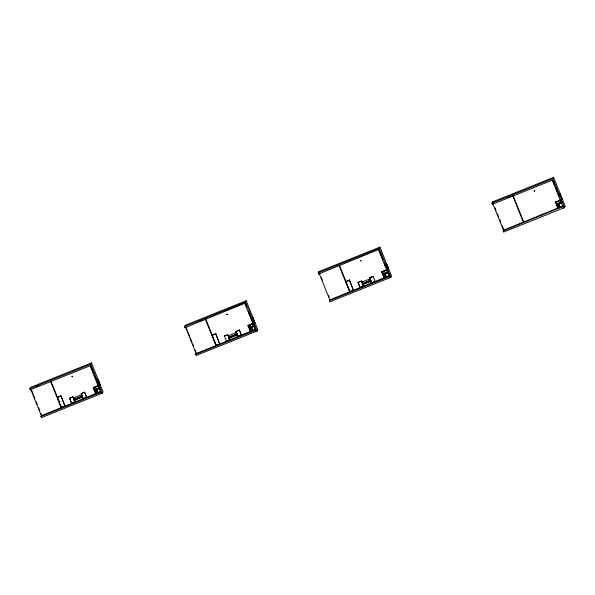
<?xml version="1.0" encoding="UTF-8"?>
<svg xmlns="http://www.w3.org/2000/svg" width="595" height="595" viewBox="0 0 595 595"><rect width="100%" height="100%" fill="white"/><g stroke="black" fill="none" stroke-linecap="round" stroke-linejoin="round"><path stroke-width="0.89" d="M101.544 393.094L101.269 393.6L90.098 365.791L30.196 389.844L29.75 388.728L30.449 387.404L91.459 362.905L103.084 391.83L102.385 393.154L41.375 417.645L40.929 416.537L41.345 415.741L99.804 391.874L96.554 393.369L94.136 387.308M30.196 389.844L30.613 389.048L41.345 415.741M57.291 397.542L61.054 395.809L64.929 406.102L61.315 407.553L57.291 397.542L61.054 395.809M73.936 397.743L75.491 401.655L71.556 403.291L69.593 398.196L72.932 396.85L73.899 399.914L82.393 396.292M69.541 398.286L72.932 396.85M29.75 388.728L90.76 364.237L91.459 362.905M71.556 403.291L69.593 398.196M73.787 399.639L82.274 396.01L73.787 399.639L74.791 402.146L75.357 401.9L74.687 400.234M74.263 400.204L82.608 396.858M74.821 399.981L82.058 397.066L82.72 398.747L86.573 397.267L84.609 392.164L81.225 393.6L83.285 398.509M74.94 401.856L72.88 396.947M81.225 393.6L84.609 392.164M93.772 387.605L96.219 393.741L95.661 393.964L93.207 387.843L98.257 385.396M97.647 379.603L97.855 379.208L99.878 385.166L97.476 379.67L99.878 385.166M98.584 385.523L93.303 388.052L98.309 386.043M97.915 379.379L97.58 379.915L97.848 379.655M99.105 387.687L94.984 389.472L99.819 387.538M93.571 387.546L95.944 393.444L96.502 393.198M100.042 388.089L96.628 389.532L97.922 392.96L96.576 389.621L99.953 388.267M246.508 306.596L245.125 303.145L184.963 327.704L184.51 326.596L185.216 325.264L246.226 300.772L257.851 329.69L257.144 331.021L196.142 355.512L195.688 354.397L196.112 353.608L255.419 329.399M184.963 327.704L185.38 326.915L196.112 353.608M212.051 335.409L215.821 333.676L219.689 343.97L216.074 345.42L212.051 335.409L215.821 333.676M227.692 334.717L224.308 336.153L227.692 334.717L229.707 339.723M184.51 326.596L245.519 302.096L246.226 300.772M224.36 336.056L226.368 341.061M228.547 337.506L237.041 333.877L228.547 337.506L229.558 340.005L230.124 339.767L229.224 337.543M228.807 337.506L237.152 334.152M229.566 339.99L229.023 338.072M229.581 337.848L237.368 334.717L228.897 338.324M238.052 336.376L235.984 331.46L239.376 330.032L241.384 335.037L237.487 336.614L236.825 334.925M235.984 331.46L239.376 330.032M236.453 334.643L237.353 336.867M248.532 325.472L250.986 331.601L250.428 331.824L247.966 325.71L253.016 323.256M252.406 317.47L252.615 317.075L254.645 323.033L252.243 317.537L254.645 323.033M252.682 317.247C251.93 317.447 254.31 320.43 254.578 322.46L254.377 322.84L254.578 322.46M248.888 325.19L251.313 331.237L255.344 329.615M253.872 325.547L249.751 327.339L253.775 325.725M253.061 323.925L248.063 325.919L253.344 323.382M255.21 329.808L252.682 330.827L251.44 327.31L252.734 330.738M254.578 322.854L254.779 322.475M248.249 325.175L250.711 331.289M251.261 331.08L250.703 331.303M251.313 331.237L255.434 329.444M255.441 329.801L252.979 323.68M256.304 330.954L256.036 331.467L244.857 303.658M378.844 249.461L318.682 274.02L318.236 272.904L318.935 271.58L379.945 247.081L391.57 276.006L390.87 277.329L329.861 301.821L329.414 300.713L329.831 299.917L389.145 275.708L385.039 277.545L382.622 271.484M318.682 274.02L319.099 273.224L329.831 299.917M345.777 281.718L349.54 279.985L353.415 290.278L349.8 291.728L345.777 281.718L349.54 279.985M363.314 284.142L363.976 285.831L360.042 287.467L358.026 282.461L361.418 281.026L362.489 283.696M358.026 282.461L361.418 281.026M318.236 272.904L379.246 248.412L379.945 247.081M360.042 287.467L358.078 282.372M362.273 283.815L370.759 280.186L362.273 283.815L363.277 286.321L363.843 286.076L363.173 284.41L371.094 281.033L364.118 283.822M362.534 283.815L370.871 280.468M363.426 286.031L361.366 281.123M369.755 277.679L373.095 276.34L375.058 281.442L371.719 282.781L369.755 277.679L373.095 276.34M382.25 271.781L384.705 277.917L384.147 278.14L381.693 272.019L386.743 269.572M385.962 263.845L386.334 263.384L388.572 268.947C387.97 270.532 385.337 263.987 386.334 263.384M387.07 269.699L381.789 272.227L386.795 270.219M386.4 263.555C385.664 263.704 388.089 267.393 388.572 268.947M387.59 271.863L383.47 273.655L387.501 272.034M388.2 269.409L388.505 268.784M384.98 277.396L384.422 277.62L382.057 271.722M387.687 272.607L385.114 273.707L386.408 277.136L385.062 273.797L388.431 272.443M563.703 207.536L563.435 208.042L552.257 180.24L492.363 204.286L491.916 203.17L492.615 201.846L553.625 177.355L565.25 206.272L564.551 207.596L503.541 232.095L503.095 230.979L503.511 230.191L561.97 206.324M492.363 204.286L492.779 203.497L503.511 230.191M491.916 203.17L552.926 178.679L553.625 177.355M555.931 202.055L558.385 208.183L557.827 208.406L555.366 202.293L560.423 199.838M559.642 194.119L560.014 193.658L562.044 199.608L559.642 194.119L562.044 199.608M560.014 193.658L559.746 194.357L560.081 193.829M560.007 200.262L555.47 202.501L561.026 200.262M556.288 201.764L558.712 207.811L562.744 206.197M561.271 202.129L557.151 203.921L561.182 202.307M558.742 204.07L560.081 207.402L558.742 204.07L562.111 202.716M561.978 199.437L561.978 199.042M561.873 199.675L562.253 199.213M558.66 207.662L558.103 207.886L555.73 201.988M558.712 207.811L562.833 206.026M562.833 206.398L563.398 206.16M563.257 206.428L503.095 230.979M36.407 386.728L38.883 385.731M199.437 321.27L201.921 320.274M507.669 197.518L510.146 196.521M252.615 317.075L254.853 322.639M97.952 379.469L100.086 384.772M560.014 194.104L561.197 197.547M93.207 387.843L98.77 385.612M247.966 325.71L253.53 323.479M381.693 272.019L387.248 269.788M555.366 202.293L560.929 200.054M73.378 397.973L81.723 394.619M228.138 335.833L236.483 332.479M361.857 282.149L370.202 278.795M251.388 327.399L254.757 326.045M561.368 202.873L558.787 203.981L560.133 207.313M251.343 327.488L254.712 326.134M226.316 341.158L230.25 339.514L229.588 337.834M96.554 393.369L100.577 391.748M237.346 336.882L237.903 336.644L236.892 334.152M385.039 277.545L389.822 275.693M97.922 392.96L100.451 391.941M386.408 277.136L389.777 275.783M560.081 207.402L563.458 206.049M40.929 416.537L100.823 392.484M195.688 354.397L255.59 330.351M329.414 300.713L389.309 276.66M559.85 193.725L562.082 199.251M552.926 178.679L564.551 207.596M552.874 180.59L554.949 185.759M555.641 187.477L557.374 191.783M558.065 193.509L559.107 196.09M560.49 199.533L561.524 202.121M557.24 203.75L558.809 207.64M513.24 195.881L523.63 221.719M512.63 195.524L523.362 222.218M492.615 201.846L493.642 204.397M495.01 207.804L496.037 210.355M497.405 213.754L498.424 216.305M499.793 219.711L500.819 222.262M502.187 225.661L503.898 229.915M386.125 263.778L388.364 269.342M379.246 248.412L390.87 277.329M379.543 251.179L381.269 255.486M381.96 257.211L383.002 259.792M384.385 263.235L385.426 265.824M387.851 271.848L389.576 276.154M378.576 249.967L389.755 277.776M383.559 273.477L385.129 277.374M370.611 280.468L371.622 282.967L371.064 283.19L370.179 280.952M369.651 279.018L370.246 280.498M362.414 281.918L363.017 283.399M349.391 280.267L353.415 290.278M339.567 265.615L349.949 291.446M338.949 265.258L349.682 291.952M318.935 271.58L319.961 274.131M321.33 277.53L322.356 280.081M328.507 295.395L329.191 297.098M245.519 302.096L257.144 331.021M248.584 311.758L250.317 316.064M251.008 317.789L252.741 322.096M253.433 323.814L254.474 326.402M249.841 327.168L251.41 331.058M239.324 330.121L241.332 335.126M236.037 331.37L238.037 336.391M235.925 332.702L236.52 334.189M228.696 335.61L229.291 337.09M215.665 333.959L219.689 343.97M205.498 318.437L216.23 345.137M205.23 318.942L215.963 345.636M186.242 327.815L187.269 330.366M187.953 332.07L189.656 336.324M190.34 338.027L192.051 342.274M192.735 343.977L193.762 346.528M195.13 349.934L196.157 352.485M90.76 364.237L102.385 393.154M90.366 365.285L93.824 373.898M94.516 375.616L96.249 379.922M96.94 381.648L97.982 384.229M99.365 387.672L100.748 391.116M95.081 389.301L96.643 393.198M93.489 387.308L95.951 393.421M84.564 392.261L86.573 397.267M81.277 393.503L82.66 396.954M82.132 396.292L83.136 398.791L82.579 399.014L81.694 396.776M81.165 394.842L81.76 396.322M60.906 396.091L64.929 406.102M51.081 381.44L59.79 403.098M60.422 404.689L61.129 406.437M50.463 381.083L61.196 407.776M31.476 389.956L33.186 394.21M33.87 395.906L34.897 398.457M36.265 401.863L37.292 404.414M38.66 407.813L39.687 410.364M41.055 413.77L41.732 415.474M71.973 376.546C72.24 377.743 73.572 375.467 71.973 376.546M226.732 314.413C227.007 315.61 228.339 313.334 226.732 314.413M360.458 260.722C360.726 261.919 362.058 259.643 360.458 260.722M534.131 190.995C534.407 192.185 535.738 189.917 534.131 190.995M388.297 268.769L388.104 269.148L388.297 268.769"/></g></svg>
